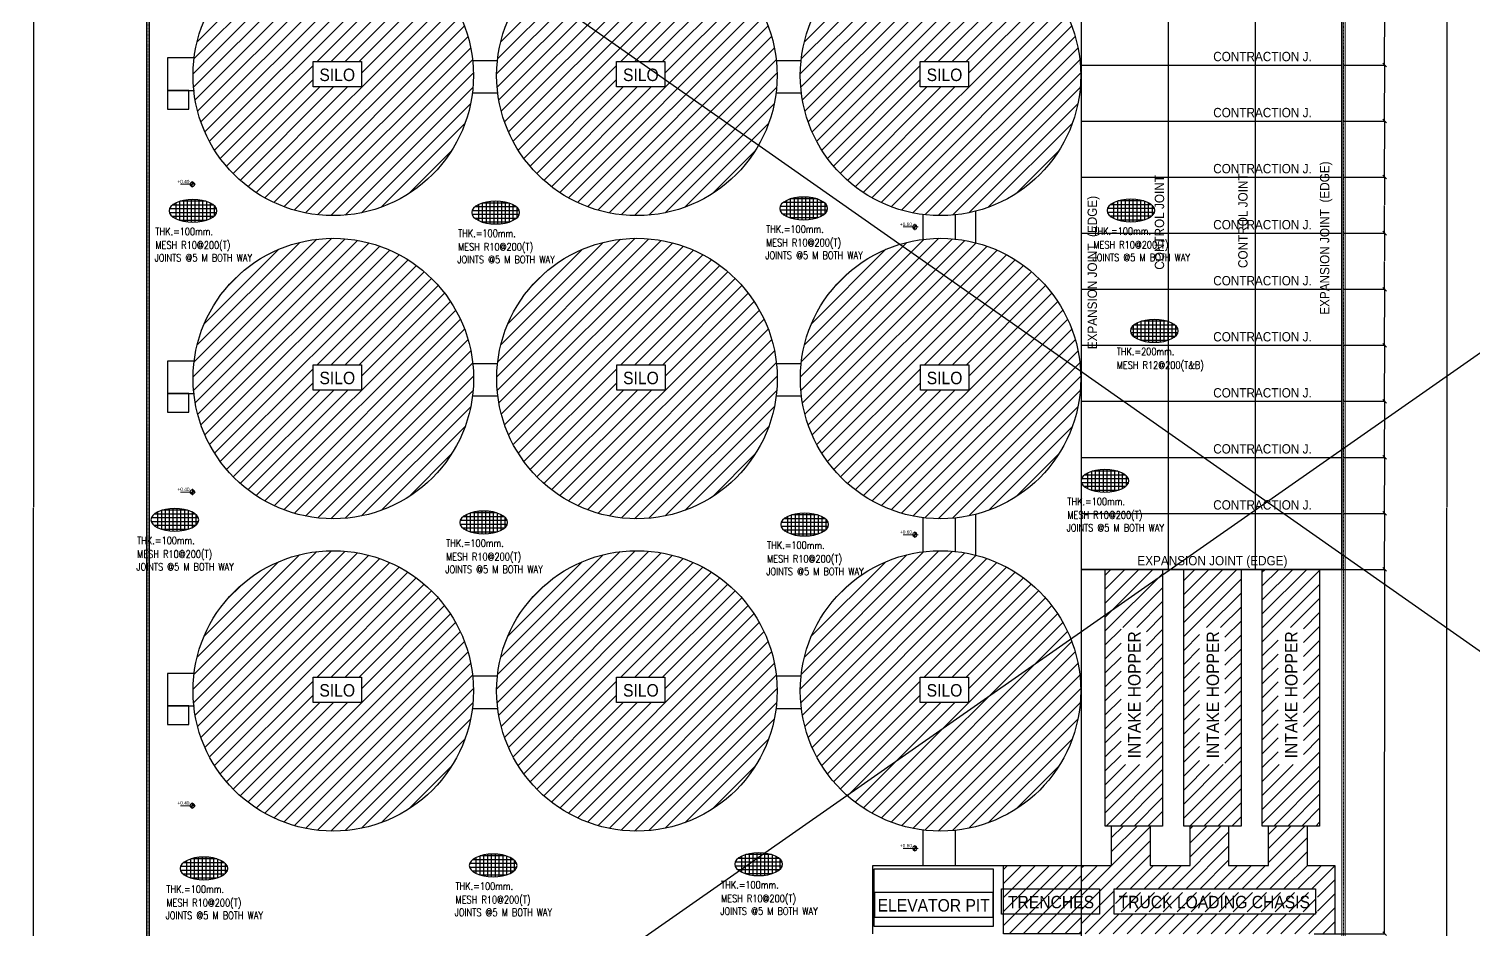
# Model space of a CAD drawing. Header units: millimetres. Extents: x -388065 to 2372687422, y -192755 to 667797.
# Drawn here: x -326784 to -210819, y 519839 to 592119 of the extents above; entities that cross this region are included whole.
import ezdxf
from ezdxf.enums import TextEntityAlignment as Align

# ---------------------------------------------------------------- set-up
doc = ezdxf.new("R2010")
doc.units = ezdxf.units.MM
doc.linetypes.add('CENTER2', pattern=[28.575, 19.05, -3.175, 3.175, -3.175])
for name, color, linetype in [('150', 7, 'Continuous'), ('45-TEXTS', 3, 'Continuous'), ('HSYM-25', 7, 'Continuous'), ('S-DIM', 5, 'Continuous'), ('S-FRAME', 2, 'Continuous'), ('S-HATCH', 30, 'Continuous'), ('S-STL-B', 6, 'Continuous'), ('S-STL-LINK', 4, 'Continuous'), ('S-TEXT-1', 3, 'Continuous'), ('STR-COL', 7, 'Continuous')]:
    doc.layers.add(name, color=color, linetype=linetype)
for name, color, linetype, lineweight in [('KOT-20', 2, 'Continuous', 20), ('KOT-30', 3, 'Continuous', 0), ('STR-CONC', 3, 'Continuous', 30)]:
    doc.layers.add(name, color=color, linetype=linetype, lineweight=lineweight)
doc.styles.add('ARİEL TUR', font='arial.ttf', dxfattribs={"width": 0.85})
doc.styles.add('Calibri', font='calibri.ttf', dxfattribs={"height": 0.7})
doc.styles.add('Romans', font='romans.shx')
doc.styles.add('TITLE', font='arial.ttf')
doc.styles.add('WTURKCE', font='WTURKCE.SHX', dxfattribs={"width": 0.9})
doc.dimstyles.new('Detay Olcu', dxfattribs={"dimtxt": 75, "dimasz": 40, "dimexe": 50, "dimexo": 45, "dimgap": 15, "dimtad": 0, "dimdec": 0, "dimzin": 0, "dimdsep": 46, "dimtxsty": 'Calibri', "dimblk": 'OBLIQUE', "dimcen": 25, "dimclrd": 256, "dimclrt": 7, "dimadec": 1, "dimazin": 0, "dimtfac": 1, "dimtdec": 0, "dimtmove": 0, "dimatfit": 3, "dimldrblk": 'OBLIQUE', "dimfxl": 1, "dimtolj": 1, "dimtzin": 0, "dimlwd": -1, "dimarcsym": 0})

# ---------------------------------------------------------------- blocks, each defined once
blk = doc.blocks.new('_OBLIQUE')
at = {"color": 0, "linetype": 'ByBlock'}
blk.add_line((-0.5, -0.5), (0.5, 0.5), dxfattribs=at)
blk = doc.blocks.new('*D2303')
at = {"layer": '150', "color": 0, "lineweight": -2, "transparency": 16777216}
for p, q in [((-317290, 657189), (-326478, 657189)), ((-317290, 450189), (-326478, 450189))]:
    blk.add_line(p, q, dxfattribs=at)
at = {"layer": '150', "transparency": 16777216}
for p, q in [((-326403, 657189), (-326403, 553713)), ((-326403, 450189), (-326403, 553665))]:
    blk.add_line(p, q, dxfattribs=at)
at = {"layer": 'Defpoints', "color": 0, "transparency": 16777216}
for p in [(-317222, 657189), (-326403, 450189), (-317222, 450189)]:
    blk.add_point(p, dxfattribs=at)
at = {"layer": '150', "transparency": 16777216, "xscale": 450, "yscale": 450, "zscale": 450}
for p, rotation in [((-326403, 657189), 90), ((-326403, 450189), 270)]:
    blk.add_blockref('_OBLIQUE', p, dxfattribs=dict(at, rotation=rotation))
at = {"layer": '150', "color": 7, "transparency": 16777216, "insert": (-326403, 553689), "char_height": 0.7, "attachment_point": 5, "rotation": 90, "style": 'Calibri'}
blk.add_mtext('\\A1;207000', dxfattribs=at)
blk = doc.blocks.new('*D2305')
at = {"layer": '150', "color": 0, "lineweight": -2, "transparency": 16777216}
for p, q in [((-221155, 657189), (-212856, 657189)), ((-221155, 450189), (-212856, 450189))]:
    blk.add_line(p, q, dxfattribs=at)
at = {"layer": '150', "transparency": 16777216}
for p, q in [((-212931, 657189), (-212931, 553713)), ((-212931, 450189), (-212931, 553665))]:
    blk.add_line(p, q, dxfattribs=at)
at = {"layer": 'Defpoints', "color": 0, "transparency": 16777216}
for p in [(-221222, 657189), (-221222, 450189), (-212931, 450189)]:
    blk.add_point(p, dxfattribs=at)
at = {"layer": '150', "transparency": 16777216, "xscale": 450, "yscale": 450, "zscale": 450}
for p, rotation in [((-212931, 657189), 90), ((-212931, 450189), 270)]:
    blk.add_blockref('_OBLIQUE', p, dxfattribs=dict(at, rotation=rotation))
at = {"layer": '150', "color": 7, "transparency": 16777216, "insert": (-212931, 553689), "char_height": 0.7, "attachment_point": 5, "rotation": 90, "style": 'Calibri'}
blk.add_mtext('\\A1;207000', dxfattribs=at)
blk = doc.blocks.new('ZWH MESH')
at = {"layer": 'S-FRAME', "extrusion": (0, 0, -1)}
blk.add_ellipse((-122.08, -14.63), major_axis=(-1.92, 0), ratio=0.475117, dxfattribs=at)
at = {"layer": 'S-STL-LINK'}
for p, q in [((-123.16, -13.88), (-123.16, -15.39)), ((-121.05, -13.86), (-123.11, -13.86)), ((-122.85, -13.8), (-122.85, -15.47)), ((-122.54, -13.75), (-122.54, -15.52)), ((-122.23, -13.72), (-122.23, -15.54)), ((-121.93, -13.72), (-121.93, -15.54)), ((-121.62, -13.75), (-121.62, -15.52)), ((-121.31, -13.8), (-121.31, -15.47)), ((-121, -13.88), (-121, -15.39)), ((-120.19, -14.48), (-123.97, -14.48)), ((-120.19, -14.79), (-123.97, -14.79)), ((-123.78, -14.2), (-123.78, -15.06)), ((-120.42, -14.17), (-123.74, -14.17)), ((-123.47, -14), (-123.47, -15.26)), ((-120.69, -14), (-120.69, -15.26)), ((-120.38, -14.2), (-120.38, -15.06)), ((-120.42, -15.09), (-123.74, -15.09)), ((-121.05, -15.4), (-123.11, -15.4))]:
    blk.add_line(p, q, dxfattribs=at)
at = {"layer": 'S-TEXT-1', "ltscale": 600, "style": 'Romans', "width": 0.8}
for s, p in [('THK.=200mm.', (-125.1, -16.29)), ('MESH R12@200(T&B)', (-125.1, -17.38))]:
    blk.add_text(s, height=0.6, dxfattribs=at).set_placement(p, align=Align.MIDDLE_LEFT)
blk = doc.blocks.new('*D2379')
at = {"layer": '150', "color": 0, "lineweight": -2, "transparency": 16777216}
for p, q in [((-221202, 589217), (-217872, 589217)), ((-221202, 584717), (-217872, 584717))]:
    blk.add_line(p, q, dxfattribs=at)
at = {"layer": '150', "transparency": 16777216}
for p, q in [((-217922, 589217), (-217922, 586984)), ((-217922, 584717), (-217922, 586951))]:
    blk.add_line(p, q, dxfattribs=at)
at = {"layer": 'Defpoints', "color": 0, "transparency": 16777216}
for p in [(-221247, 589217), (-221247, 584717), (-217922, 584717)]:
    blk.add_point(p, dxfattribs=at)
at = {"layer": '150', "transparency": 16777216, "xscale": 300, "yscale": 300, "zscale": 300}
for p, rotation in [((-217922, 589217), 90), ((-217922, 584717), 270)]:
    blk.add_blockref('_OBLIQUE', p, dxfattribs=dict(at, rotation=rotation))
at = {"layer": '150', "color": 7, "transparency": 16777216, "insert": (-217922, 586967), "char_height": 0.7, "attachment_point": 5, "rotation": 90, "style": 'Calibri'}
blk.add_mtext('\\A1;4500', dxfattribs=at)
blk = doc.blocks.new('*D2380')
at = {"layer": '150', "color": 0, "lineweight": -2, "transparency": 16777216}
for p, q in [((-221202, 584717), (-217872, 584717)), ((-221202, 580217), (-217872, 580217))]:
    blk.add_line(p, q, dxfattribs=at)
at = {"layer": '150', "transparency": 16777216}
for p, q in [((-217922, 584717), (-217922, 582484)), ((-217922, 580217), (-217922, 582451))]:
    blk.add_line(p, q, dxfattribs=at)
at = {"layer": 'Defpoints', "color": 0, "transparency": 16777216}
for p in [(-221247, 584717), (-221247, 580217), (-217922, 580217)]:
    blk.add_point(p, dxfattribs=at)
at = {"layer": '150', "transparency": 16777216, "xscale": 300, "yscale": 300, "zscale": 300}
for p, rotation in [((-217922, 584717), 90), ((-217922, 580217), 270)]:
    blk.add_blockref('_OBLIQUE', p, dxfattribs=dict(at, rotation=rotation))
at = {"layer": '150', "color": 7, "transparency": 16777216, "insert": (-217922, 582467), "char_height": 0.7, "attachment_point": 5, "rotation": 90, "style": 'Calibri'}
blk.add_mtext('\\A1;4500', dxfattribs=at)
blk = doc.blocks.new('*D2381')
at = {"layer": '150', "color": 0, "lineweight": -2, "transparency": 16777216}
for p, q in [((-221202, 580217), (-217872, 580217)), ((-221202, 575717), (-217872, 575717))]:
    blk.add_line(p, q, dxfattribs=at)
at = {"layer": '150', "transparency": 16777216}
for p, q in [((-217922, 580217), (-217922, 577984)), ((-217922, 575717), (-217922, 577951))]:
    blk.add_line(p, q, dxfattribs=at)
at = {"layer": 'Defpoints', "color": 0, "transparency": 16777216}
for p in [(-221247, 580217), (-221247, 575717), (-217922, 575717)]:
    blk.add_point(p, dxfattribs=at)
at = {"layer": '150', "transparency": 16777216, "xscale": 300, "yscale": 300, "zscale": 300}
for p, rotation in [((-217922, 580217), 90), ((-217922, 575717), 270)]:
    blk.add_blockref('_OBLIQUE', p, dxfattribs=dict(at, rotation=rotation))
at = {"layer": '150', "color": 7, "transparency": 16777216, "insert": (-217922, 577967), "char_height": 0.7, "attachment_point": 5, "rotation": 90, "style": 'Calibri'}
blk.add_mtext('\\A1;4500', dxfattribs=at)
blk = doc.blocks.new('*D2382')
at = {"layer": '150', "color": 0, "lineweight": -2, "transparency": 16777216}
for p, q in [((-221202, 575717), (-217872, 575717)), ((-221202, 571217), (-217872, 571217))]:
    blk.add_line(p, q, dxfattribs=at)
at = {"layer": '150', "transparency": 16777216}
for p, q in [((-217922, 575717), (-217922, 573484)), ((-217922, 571217), (-217922, 573451))]:
    blk.add_line(p, q, dxfattribs=at)
at = {"layer": 'Defpoints', "color": 0, "transparency": 16777216}
for p in [(-221247, 575717), (-221247, 571217), (-217922, 571217)]:
    blk.add_point(p, dxfattribs=at)
at = {"layer": '150', "transparency": 16777216, "xscale": 300, "yscale": 300, "zscale": 300}
for p, rotation in [((-217922, 575717), 90), ((-217922, 571217), 270)]:
    blk.add_blockref('_OBLIQUE', p, dxfattribs=dict(at, rotation=rotation))
at = {"layer": '150', "color": 7, "transparency": 16777216, "insert": (-217922, 573467), "char_height": 0.7, "attachment_point": 5, "rotation": 90, "style": 'Calibri'}
blk.add_mtext('\\A1;4500', dxfattribs=at)
blk = doc.blocks.new('*D2383')
at = {"layer": '150', "color": 0, "lineweight": -2, "transparency": 16777216}
for p, q in [((-221202, 571217), (-217872, 571217)), ((-221202, 566717), (-217872, 566717))]:
    blk.add_line(p, q, dxfattribs=at)
at = {"layer": '150', "transparency": 16777216}
for p, q in [((-217922, 571217), (-217922, 568984)), ((-217922, 566717), (-217922, 568951))]:
    blk.add_line(p, q, dxfattribs=at)
at = {"layer": 'Defpoints', "color": 0, "transparency": 16777216}
for p in [(-221247, 571217), (-221247, 566717), (-217922, 566717)]:
    blk.add_point(p, dxfattribs=at)
at = {"layer": '150', "transparency": 16777216, "xscale": 300, "yscale": 300, "zscale": 300}
for p, rotation in [((-217922, 571217), 90), ((-217922, 566717), 270)]:
    blk.add_blockref('_OBLIQUE', p, dxfattribs=dict(at, rotation=rotation))
at = {"layer": '150', "color": 7, "transparency": 16777216, "insert": (-217922, 568967), "char_height": 0.7, "attachment_point": 5, "rotation": 90, "style": 'Calibri'}
blk.add_mtext('\\A1;4500', dxfattribs=at)
blk = doc.blocks.new('*D2384')
at = {"layer": '150', "color": 0, "lineweight": -2, "transparency": 16777216}
for p, q in [((-221202, 566717), (-217872, 566717)), ((-221202, 562217), (-217872, 562217))]:
    blk.add_line(p, q, dxfattribs=at)
at = {"layer": '150', "transparency": 16777216}
for p, q in [((-217922, 566717), (-217922, 564484)), ((-217922, 562217), (-217922, 564451))]:
    blk.add_line(p, q, dxfattribs=at)
at = {"layer": 'Defpoints', "color": 0, "transparency": 16777216}
for p in [(-221247, 566717), (-221247, 562217), (-217922, 562217)]:
    blk.add_point(p, dxfattribs=at)
at = {"layer": '150', "transparency": 16777216, "xscale": 300, "yscale": 300, "zscale": 300}
for p, rotation in [((-217922, 566717), 90), ((-217922, 562217), 270)]:
    blk.add_blockref('_OBLIQUE', p, dxfattribs=dict(at, rotation=rotation))
at = {"layer": '150', "color": 7, "transparency": 16777216, "insert": (-217922, 564467), "char_height": 0.7, "attachment_point": 5, "rotation": 90, "style": 'Calibri'}
blk.add_mtext('\\A1;4500', dxfattribs=at)
blk = doc.blocks.new('*D2385')
at = {"layer": '150', "color": 0, "lineweight": -2, "transparency": 16777216}
for p, q in [((-221202, 562217), (-217872, 562217)), ((-221202, 557717), (-217872, 557717))]:
    blk.add_line(p, q, dxfattribs=at)
at = {"layer": '150', "transparency": 16777216}
for p, q in [((-217922, 562217), (-217922, 559984)), ((-217922, 557717), (-217922, 559951))]:
    blk.add_line(p, q, dxfattribs=at)
at = {"layer": 'Defpoints', "color": 0, "transparency": 16777216}
for p in [(-221247, 562217), (-221247, 557717), (-217922, 557717)]:
    blk.add_point(p, dxfattribs=at)
at = {"layer": '150', "transparency": 16777216, "xscale": 300, "yscale": 300, "zscale": 300}
for p, rotation in [((-217922, 562217), 90), ((-217922, 557717), 270)]:
    blk.add_blockref('_OBLIQUE', p, dxfattribs=dict(at, rotation=rotation))
at = {"layer": '150', "color": 7, "transparency": 16777216, "insert": (-217922, 559967), "char_height": 0.7, "attachment_point": 5, "rotation": 90, "style": 'Calibri'}
blk.add_mtext('\\A1;4500', dxfattribs=at)
blk = doc.blocks.new('*D2386')
at = {"layer": '150', "color": 0, "lineweight": -2, "transparency": 16777216}
for p, q in [((-221202, 557717), (-217872, 557717)), ((-221202, 553217), (-217872, 553217))]:
    blk.add_line(p, q, dxfattribs=at)
at = {"layer": '150', "transparency": 16777216}
for p, q in [((-217922, 557717), (-217922, 555484)), ((-217922, 553217), (-217922, 555451))]:
    blk.add_line(p, q, dxfattribs=at)
at = {"layer": 'Defpoints', "color": 0, "transparency": 16777216}
for p in [(-221247, 557717), (-221247, 553217), (-217922, 553217)]:
    blk.add_point(p, dxfattribs=at)
at = {"layer": '150', "transparency": 16777216, "xscale": 300, "yscale": 300, "zscale": 300}
for p, rotation in [((-217922, 557717), 90), ((-217922, 553217), 270)]:
    blk.add_blockref('_OBLIQUE', p, dxfattribs=dict(at, rotation=rotation))
at = {"layer": '150', "color": 7, "transparency": 16777216, "insert": (-217922, 555467), "char_height": 0.7, "attachment_point": 5, "rotation": 90, "style": 'Calibri'}
blk.add_mtext('\\A1;4500', dxfattribs=at)
blk = doc.blocks.new('*D2387')
at = {"layer": '150', "color": 0, "lineweight": -2, "transparency": 16777216}
for p, q in [((-221202, 553217), (-217872, 553217)), ((-221302, 548717), (-217872, 548717))]:
    blk.add_line(p, q, dxfattribs=at)
at = {"layer": '150', "transparency": 16777216}
for p, q in [((-217922, 553217), (-217922, 550984)), ((-217922, 548717), (-217922, 550951))]:
    blk.add_line(p, q, dxfattribs=at)
at = {"layer": 'Defpoints', "color": 0, "transparency": 16777216}
for p in [(-221247, 553217), (-221347, 548717), (-217922, 548717)]:
    blk.add_point(p, dxfattribs=at)
at = {"layer": '150', "transparency": 16777216, "xscale": 300, "yscale": 300, "zscale": 300}
for p, rotation in [((-217922, 553217), 90), ((-217922, 548717), 270)]:
    blk.add_blockref('_OBLIQUE', p, dxfattribs=dict(at, rotation=rotation))
at = {"layer": '150', "color": 7, "transparency": 16777216, "insert": (-217922, 550967), "char_height": 0.7, "attachment_point": 5, "rotation": 90, "style": 'Calibri'}
blk.add_mtext('\\A1;4500', dxfattribs=at)
blk = doc.blocks.new('*D2388')
at = {"layer": '150', "color": 0, "lineweight": -2, "transparency": 16777216}
for p, q in [((-223458, 548717), (-217872, 548717)), ((-223574, 519464), (-217872, 519464))]:
    blk.add_line(p, q, dxfattribs=at)
at = {"layer": '150', "transparency": 16777216}
for p, q in [((-217922, 548717), (-217922, 534107)), ((-217922, 519464), (-217922, 534074))]:
    blk.add_line(p, q, dxfattribs=at)
at = {"layer": 'Defpoints', "color": 0, "transparency": 16777216}
for p in [(-223503, 548717), (-223619, 519464), (-217922, 519464)]:
    blk.add_point(p, dxfattribs=at)
at = {"layer": '150', "transparency": 16777216, "xscale": 300, "yscale": 300, "zscale": 300}
for p, rotation in [((-217922, 548717), 90), ((-217922, 519464), 270)]:
    blk.add_blockref('_OBLIQUE', p, dxfattribs=dict(at, rotation=rotation))
at = {"layer": '150', "color": 7, "transparency": 16777216, "insert": (-217922, 534091), "char_height": 0.7, "attachment_point": 5, "rotation": 90, "style": 'Calibri'}
blk.add_mtext('\\A1;29253', dxfattribs=at)
blk = doc.blocks.new('SLAB 100')
at = {"layer": 'S-FRAME', "extrusion": (0, 0, -1)}
blk.add_ellipse((-1230834, 438756), major_axis=(-1921, 0), ratio=0.4751175, dxfattribs=at)
at = {"layer": 'S-STL-LINK'}
for p, q in [((-1231914, 439511), (-1231914, 438002)), ((-1229805, 439527), (-1231863, 439527)), ((-1231606, 439592), (-1231606, 437921)), ((-1231297, 439642), (-1231297, 437871)), ((-1230988, 439666), (-1230988, 437847)), ((-1230680, 439666), (-1230680, 437847)), ((-1230371, 439642), (-1230371, 437871)), ((-1230063, 439592), (-1230063, 437921)), ((-1229754, 439511), (-1229754, 438002)), ((-1228941, 438911), (-1232727, 438911)), ((-1228941, 438602), (-1232727, 438602)), ((-1229178, 439219), (-1232490, 439219)), ((-1232223, 439387), (-1232223, 438126)), ((-1229445, 439387), (-1229445, 438126)), ((-1229137, 439183), (-1229137, 438330)), ((-1229178, 438294), (-1232490, 438294)), ((-1229805, 437986), (-1231863, 437986))]:
    blk.add_line(p, q, dxfattribs=at)
at = {"layer": 'S-TEXT-1', "ltscale": 600, "style": 'Romans', "width": 0.8}
for s, p in [('THK.=100mm.', (-1233853, 437095)), ('MESH R10@200(T)', (-1233853, 436007)), ('JOINTS @5 M BOTH WAY', (-1233910, 434988))]:
    blk.add_text(s, height=600, dxfattribs=at).set_placement(p, align=Align.MIDDLE_LEFT)
blk = doc.blocks.new('SSSLL')
at = {"layer": 'STR-COL', "color": 253, "linetype": 'CENTER2', "lineweight": 0, "ltscale": 0.02}
blk.add_lwpolyline([(31295, -31112), (-64705, -31112), (-64705, 175888), (31295, 175888)], close=True, dxfattribs=at)
at = {"layer": 'STR-CONC', "color": 0, "lineweight": 15}
for points in [[(31420, -31237), (-64830, -31237), (-64830, 176013), (31420, 176013)], [(31170, -30987), (-64580, -30987), (-64580, 175763), (31170, 175763)]]:
    blk.add_lwpolyline(points, close=True, dxfattribs=at)
at = {"layer": 'STR-CONC'}
for centre in [(-49827, 107081), (-25447, 107081), (-1067, 107081), (-49821, 82743), (-25441, 82743), (-1061, 82743), (-49827, 57663), (-25447, 57663), (-1067, 57663)]:
    blk.add_circle(centre, 11260, dxfattribs=at)
blk = doc.blocks.new('*D2334')
at = {"layer": '150', "color": 0, "lineweight": -2, "transparency": 16777216}
for p, q in [((-221202, 593717), (-217872, 593717)), ((-221202, 589217), (-217872, 589217))]:
    blk.add_line(p, q, dxfattribs=at)
at = {"layer": '150', "transparency": 16777216}
for p, q in [((-217922, 593717), (-217922, 591484)), ((-217922, 589217), (-217922, 591451))]:
    blk.add_line(p, q, dxfattribs=at)
at = {"layer": 'Defpoints', "color": 0, "transparency": 16777216}
for p in [(-221247, 593717), (-221247, 589217), (-217922, 589217)]:
    blk.add_point(p, dxfattribs=at)
at = {"layer": '150', "transparency": 16777216, "xscale": 300, "yscale": 300, "zscale": 300}
for p, rotation in [((-217922, 593717), 90), ((-217922, 589217), 270)]:
    blk.add_blockref('_OBLIQUE', p, dxfattribs=dict(at, rotation=rotation))
at = {"layer": '150', "color": 7, "transparency": 16777216, "insert": (-217922, 591467), "char_height": 0.7, "attachment_point": 5, "rotation": 90, "style": 'Calibri'}
blk.add_mtext('\\A1;4500', dxfattribs=at)
blk = doc.blocks.new('KOTP4')
at = {"layer": 'KOT-20', "color": 7}
for p, q in [((-0.94, 0), (0.26, 0)), ((0, 0.26), (0, -0.26))]:
    blk.add_line(p, q, dxfattribs=at)
at = {"layer": 'KOT-20', "color": 1, "const_width": 0.18}
for points in [[(-0.09, 0, 0.414214), (0, -0.09, 1)], [(0.09, 0, 0.414214), (0, 0.09, 1)]]:
    blk.add_lwpolyline(points, format="xyb", dxfattribs=at)
at = {"layer": 'KOT-20', "color": 7}
blk.add_circle((0, 0), 0.18, dxfattribs=at)
at = {"layer": 'KOT-30', "style": 'WTURKCE', "width": 0.8}
blk.add_attdef('000.00', text='', height=0.25, dxfattribs=at).set_placement((742.85, 0.35), align=Align.CENTER)

msp = doc.modelspace()

# ---------------------------------------------------------------- hatches: boundary and pattern name
at = {"layer": 'S-HATCH'}
h = msp.add_hatch(dxfattribs=at)
h.set_pattern_fill('ANSI31', color=256, scale=250)
h.set_pattern_definition([(45, (890631.95, 60682), (-561.266, 561.266), [])])
edge = h.paths.add_edge_path()
edge.add_arc((-302344.391, 588381.7466), 11260, 0, 360)
h.paths.add_polyline_path([(-303968.1694, 589492.5473), (-300086.9328, 589492.5473), (-300086.9328, 587456.6497), (-303968.1694, 587456.6497)], flags=16)
h.paths.add_polyline_path([(-303715.1323, 587653.1869), (-300332.5948, 587653.1869), (-300332.5948, 589205.3697), (-303715.1323, 589205.3697)], flags=0)
h = msp.add_hatch(dxfattribs=at)
h.set_pattern_fill('ANSI31', color=256, scale=250)
h.set_pattern_definition([(45, (915011.95, 60682), (-561.266, 561.266), [])])
edge = h.paths.add_edge_path()
edge.add_arc((-277964.391, 588381.7466), 11260, 0, 360)
h.paths.add_polyline_path([(-279588.1694, 589492.5473), (-275706.9328, 589492.5473), (-275706.9328, 587456.6497), (-279588.1694, 587456.6497)], flags=16)
h.paths.add_polyline_path([(-279335.1323, 587653.1869), (-275952.5948, 587653.1869), (-275952.5948, 589205.3697), (-279335.1323, 589205.3697)], flags=0)
h = msp.add_hatch(dxfattribs=at)
h.set_pattern_fill('ANSI31', color=256, scale=250)
h.set_pattern_definition([(45, (939391.95, 60682), (-561.266, 561.266), [])])
edge = h.paths.add_edge_path()
edge.add_arc((-253584.391, 588381.7466), 11260.0002, 0, 360)
h.paths.add_polyline_path([(-255208.1694, 589492.5472), (-251326.9328, 589492.5472), (-251326.9328, 587456.6496), (-255208.1694, 587456.6496)], flags=16)
h.paths.add_polyline_path([(-254955.1323, 587653.1869), (-251572.5948, 587653.1869), (-251572.5948, 589205.3697), (-254955.1323, 589205.3697)], flags=0)
h = msp.add_hatch(dxfattribs=at)
h.set_pattern_fill('ANSI31', color=256, scale=250)
h.set_pattern_definition([(45, (890638, 36344.26), (-561.266, 561.266), [])])
edge = h.paths.add_edge_path()
edge.add_arc((-302338.3791, 564044.003), 11260, 0, 360)
h.paths.add_polyline_path([(-303962.1574, 565154.8037), (-300080.9208, 565154.8037), (-300080.9208, 563118.9061), (-303962.1574, 563118.9061)], flags=16)
h.paths.add_polyline_path([(-303709.1204, 563315.4433), (-300326.5829, 563315.4433), (-300326.5829, 564867.6261), (-303709.1204, 564867.6261)], flags=0)
h = msp.add_hatch(dxfattribs=at)
h.set_pattern_fill('ANSI31', color=256, scale=250)
h.set_pattern_definition([(45, (915018, 36344.26), (-561.266, 561.266), [])])
edge = h.paths.add_edge_path()
edge.add_arc((-277958.3791, 564044.003), 11260, 0, 360)
h.paths.add_polyline_path([(-279582.1574, 565154.8037), (-275700.9208, 565154.8037), (-275700.9208, 563118.9061), (-279582.1574, 563118.9061)], flags=16)
h.paths.add_polyline_path([(-279329.1204, 563315.4433), (-275946.5829, 563315.4433), (-275946.5829, 564867.6261), (-279329.1204, 564867.6261)], flags=0)
h = msp.add_hatch(dxfattribs=at)
h.set_pattern_fill('ANSI31', color=256, scale=250)
h.set_pattern_definition([(45, (939398, 36344.26), (-561.266, 561.266), [])])
edge = h.paths.add_edge_path()
edge.add_arc((-253578.3791, 564044.003), 11259.9998, 0, 360)
h.paths.add_polyline_path([(-255202.1574, 565154.8037), (-251320.9208, 565154.8037), (-251320.9208, 563118.9061), (-255202.1574, 563118.9061)], flags=16)
h.paths.add_polyline_path([(-254949.1204, 563315.4433), (-251566.5828, 563315.4433), (-251566.5828, 564867.6261), (-254949.1204, 564867.6261)], flags=0)
h = msp.add_hatch(dxfattribs=at)
h.set_pattern_fill('ANSI31', color=256, scale=250)
h.set_pattern_definition([(45, (890631.95, 11264.26), (-561.266, 561.266), [])])
edge = h.paths.add_edge_path()
edge.add_arc((-302344.391, 538964.003), 11260, 0, 360)
h.paths.add_polyline_path([(-303968.1694, 540074.8037), (-300086.9328, 540074.8037), (-300086.9328, 538038.9061), (-303968.1694, 538038.9061)], flags=16)
h.paths.add_polyline_path([(-303715.1323, 538235.4433), (-300332.5948, 538235.4433), (-300332.5948, 539787.6261), (-303715.1323, 539787.6261)], flags=0)
h = msp.add_hatch(dxfattribs=at)
h.set_pattern_fill('ANSI31', color=256, scale=250)
h.set_pattern_definition([(45, (915011.95, 11264.26), (-561.266, 561.266), [])])
edge = h.paths.add_edge_path()
edge.add_arc((-277964.391, 538964.003), 11260, 0, 360)
h.paths.add_polyline_path([(-279588.1694, 540074.8037), (-275706.9328, 540074.8037), (-275706.9328, 538038.9061), (-279588.1694, 538038.9061)], flags=16)
h.paths.add_polyline_path([(-279335.1323, 538235.4433), (-275952.5948, 538235.4433), (-275952.5948, 539787.6261), (-279335.1323, 539787.6261)], flags=0)
h = msp.add_hatch(dxfattribs=at)
h.set_pattern_fill('ANSI31', color=256, scale=250)
h.set_pattern_definition([(45, (939391.95, 11264.26), (-561.266, 561.266), [])])
edge = h.paths.add_edge_path()
edge.add_arc((-253584.391, 538964.003), 11260.0002, 0, 360)
h.paths.add_polyline_path([(-255208.1694, 540074.8037), (-251326.9328, 540074.8037), (-251326.9328, 538038.9061), (-255208.1694, 538038.9061)], flags=16)
h.paths.add_polyline_path([(-254955.1323, 538235.4433), (-251572.5948, 538235.4433), (-251572.5948, 539787.6261), (-254955.1323, 539787.6261)], flags=0)
h = msp.add_hatch(dxfattribs=at)
h.set_pattern_fill('ANSI31', color=256, scale=250)
h.set_pattern_definition([(45, (907661.05, 71973.2), (-561.266, 561.266), [])])
h.paths.add_polyline_path([(-235750.2919, 548717.423), (-240350.2919, 548717.423), (-240350.2919, 528117.4231), (-235750.2919, 528117.4231)])
h.paths.add_polyline_path([(-239085.3898, 533043.1066), (-239085.3898, 544051.716), (-237049.4922, 544051.716), (-237049.4922, 533043.1066)], flags=16)
h.paths.add_polyline_path([(-229450.2919, 548717.423), (-234050.2919, 548717.423), (-234050.2919, 528117.4231), (-229450.2919, 528117.4231)])
h.paths.add_polyline_path([(-232785.3898, 533043.1066), (-232785.3898, 544051.716), (-230749.4922, 544051.716), (-230749.4922, 533043.1066)], flags=16)
h.paths.add_polyline_path([(-223150.2919, 548717.423), (-227750.2919, 548717.423), (-227750.2919, 528117.4231), (-223150.2919, 528117.4231)])
h.paths.add_polyline_path([(-226485.3898, 533043.1066), (-226485.3898, 544051.716), (-224449.4922, 544051.716), (-224449.4922, 533043.1066)], flags=16)
h.paths.add_polyline_path([(-237246.0294, 533296.1437), (-237246.0294, 544013.7426), (-238798.2122, 544013.7426), (-238798.2122, 533296.1437)], flags=0)
h.paths.add_polyline_path([(-230946.0294, 533296.1437), (-230946.0294, 544013.7426), (-232498.2122, 544013.7426), (-232498.2122, 533296.1437)], flags=0)
h.paths.add_polyline_path([(-224646.0294, 533296.1437), (-224646.0294, 544013.7426), (-226198.2122, 544013.7426), (-226198.2122, 533296.1437)], flags=0)
h = msp.add_hatch(dxfattribs=at)
h.set_pattern_fill('ANSI31', color=256, scale=250)
h.set_pattern_definition([(45, (908141.1, 71084.26), (-561.266, 561.266), [])])
h.paths.add_polyline_path([(-236750.292, 528117.423), (-239850.2919, 528117.423), (-239850.2919, 527117.423), (-239850.2919, 524952.9383), (-242293.536, 524952.9383), (-242293.536, 519464.003), (-221920.406, 519464.003), (-221920.406, 524952.9383), (-224150.2919, 524952.9383), (-224150.292, 528117.423), (-227250.2919, 528117.4231), (-227250.2919, 527117.423), (-227250.2919, 524952.9383), (-230450.2919, 524952.9383), (-230450.2919, 528117.4231), (-233550.2919, 528117.423), (-233550.2919, 527117.423), (-233550.2919, 524952.9383), (-236750.2919, 524952.9383)])
h.paths.add_polyline_path([(-223469.6557, 523074.8038), (-223469.6557, 521038.9062), (-239641.8523, 521038.9062), (-239641.8523, 523074.8038)], flags=16)
h.paths.add_polyline_path([(-239542.4916, 521235.4435), (-223306.4071, 521235.4435), (-223306.4071, 522787.6263), (-239542.4916, 522787.6263)], flags=16)
h = msp.add_hatch(dxfattribs=at)
h.set_pattern_fill('ANSI31', color=256, scale=250)
h.set_pattern_definition([(45, (534875.36, 1035258.1), (-561.266, 561.266), [])])
h.paths.add_polyline_path([(-242293.536, 524952.9383), (-248529.3791, 524952.9383), (-248529.3791, 519464.003), (-242293.536, 519464.003)])

# ---------------------------------------------------------------- linework, layer by layer
at = {"elevation": 0}
for points in [[(-303968.1694, 589492.5473), (-300086.9328, 589492.5473), (-300086.9328, 587456.6497), (-303968.1694, 587456.6497)], [(-279588.1694, 589492.5473), (-275706.9328, 589492.5473), (-275706.9328, 587456.6497), (-279588.1694, 587456.6497)], [(-255208.1694, 589492.5472), (-251326.9328, 589492.5472), (-251326.9328, 587456.6496), (-255208.1694, 587456.6496)], [(-303962.1574, 565154.8037), (-300080.9208, 565154.8037), (-300080.9208, 563118.9061), (-303962.1574, 563118.9061)], [(-279582.1574, 565154.8037), (-275700.9208, 565154.8037), (-275700.9208, 563118.9061), (-279582.1574, 563118.9061)], [(-255202.1574, 565154.8037), (-251320.9208, 565154.8037), (-251320.9208, 563118.9061), (-255202.1574, 563118.9061)], [(-303968.1694, 540074.8037), (-300086.9328, 540074.8037), (-300086.9328, 538038.9061), (-303968.1694, 538038.9061)], [(-279588.1694, 540074.8037), (-275706.9328, 540074.8037), (-275706.9328, 538038.9061), (-279588.1694, 538038.9061)], [(-255208.1694, 540074.8037), (-251326.9328, 540074.8037), (-251326.9328, 538038.9061), (-255208.1694, 538038.9061)], [(-248680.7689, 523073.0827), (-240808.3256, 523073.0827), (-240808.3256, 521037.1851), (-248680.7689, 521037.1851)], [(-239641.8523, 523074.8038), (-223469.6557, 523074.8038), (-223469.6557, 521038.9062), (-239641.8523, 521038.9062)], [(-258854.2344, 522814.2404), (-249393.5861, 522814.2404), (-249393.5861, 520778.3428), (-258854.2344, 520778.3428)]]:
    msp.add_lwpolyline(points, close=True, dxfattribs=at)
at = {"layer": 'S-DIM', "color": 244, "true_color": 0x991b1e}
for p, q in [((-235311.4, 657313.7159, 0), (-235311.4, 548717.423, 0)), ((-228329.2641, 657313.7159, 0), (-228329.2641, 548717.423, 0))]:
    msp.add_line(p, q, dxfattribs=at)
at = {"layer": 'S-DIM', "color": 6, "lineweight": 35}
for p, q in [((-221347.1281, 657313.7159, 0), (-221347.1281, 548716.4638, 0)), ((-221347.1281, 548717.423, 0), (-242293.536, 548717.423, 0))]:
    msp.add_line(p, q, dxfattribs=at)
at = {"layer": 'S-DIM', "color": 41, "true_color": 0xf4ee51}
for p, q in [((-242300.2242, 589217.423, 0), (-221347.1281, 589217.423, 0)), ((-242298.5522, 584717.423, 0), (-221347.1281, 584717.423, 0)), ((-242296.8801, 580217.423, 0), (-221347.1281, 580217.423, 0)), ((-242303.5683, 575717.423, 0), (-221347.1281, 575717.423, 0)), ((-242301.8963, 571217.423, 0), (-221347.1281, 571217.423, 0)), ((-242300.2242, 566717.423, 0), (-221347.1281, 566717.423, 0)), ((-242298.5522, 562217.423, 0), (-221347.1281, 562217.423, 0)), ((-242296.8801, 557717.423, 0), (-221347.1281, 557717.423, 0)), ((-242295.2081, 553217.423, 0), (-221347.1281, 553217.423, 0))]:
    msp.add_line(p, q, dxfattribs=at)
at = {"layer": 'STR-COL', "ltscale": 0.1}
for p, q in [((-384998.8224, 664730.9937, 0), (-69210.515, 443219.2927, 0)), ((-69210.515, 664730.9937, 0), (-383129.057, 445224.7715, 0))]:
    msp.add_line(p, q, dxfattribs=at)
at = {"layer": 'STR-CONC'}
for p, q in [((-291148.5168, 589581.7468, 0), (-289160.2652, 589581.7468, 0)), ((-266768.5168, 589581.7468, 0), (-264780.2647, 589581.7468, 0)), ((-291171.7637, 586981.7468, 0), (-289137.0183, 586981.7468, 0)), ((-266791.7637, 586981.7468, 0), (-264757.0178, 586981.7468, 0)), ((-254984.3905, 575215.8755, 0), (-254984.3905, 577209.1195, 0)), ((-252384.3905, 575240.5201, 0), (-252384.3905, 577185.8725, 0)), ((-250758.2026, 574945.1135, 0), (-250758.2026, 577482.1935, 0)), ((-291142.5049, 565244.0032, 0), (-289154.2533, 565244.0032, 0)), ((-266762.5049, 565244.0032, 0), (-264774.2528, 565244.0032, 0)), ((-291165.7518, 562644.0032, 0), (-289131.0064, 562644.0032, 0)), ((-266785.7518, 562644.0032, 0), (-264751.0058, 562644.0032, 0)), ((-254978.3786, 550137.3821, 0), (-254978.3786, 552871.3759, 0)), ((-252378.3786, 550159.2314, 0), (-252378.3786, 552848.1289, 0)), ((-250758.2026, 549863.5565, 0), (-250758.2026, 553142.8928, 0)), ((-291148.5168, 540164.0032, 0), (-289160.2652, 540164.0032, 0)), ((-266768.5168, 540164.0032, 0), (-264780.2647, 540164.0032, 0)), ((-291171.7637, 537564.0032, 0), (-289137.0183, 537564.0032, 0)), ((-266791.7637, 537564.0032, 0), (-264757.0178, 537564.0032, 0)), ((-254984.3905, 524952.9383, 0), (-254984.3905, 527791.3759, 0)), ((-252384.3905, 524952.9383, 0), (-252384.3905, 527768.1289, 0))]:
    msp.add_line(p, q, dxfattribs=at)
at = {"layer": 'STR-CONC', "color": 6, "elevation": 0, "flags": 128}
msp.add_lwpolyline([(-317097.1281, 649758.8817), (-243493.536, 649758.8817, -1.3086567047), (-242293.536, 642258.8817), (-242293.536, 475399.5319, -1.3086567047), (-243493.536, 467899.5319), (-317097.1281, 467899.5319)], format="xyb", close=True, dxfattribs=at)
at = {"layer": 'STR-CONC', "elevation": 0}
for points in [[(-313516.5657, 589785.3538), (-315653.2924, 589781.1624), (-315653.2924, 587181.1965), (-313492.9499, 587181.1458)], [(-313516.4985, 565448.552), (-315653.2253, 565444.3606), (-315653.2253, 562844.3948), (-313492.8828, 562844.344)], [(-259029.3791, 519464.003), (-259029.3791, 524952.9383), (-248529.3791, 524952.9383), (-248529.3791, 524952.9383), (-239850.2919, 524952.9383), (-239850.2919, 527117.423), (-239850.2919, 527117.423), (-239850.2919, 528117.423), (-240350.2919, 528117.423), (-240350.2919, 548717.423), (-235750.2919, 548717.423), (-235750.2919, 528117.4231), (-236750.2919, 528117.423), (-236750.2919, 524952.9383), (-233550.2919, 524952.9383), (-233550.2919, 527117.423), (-233550.2919, 527117.423), (-233550.2919, 528117.423), (-234050.2919, 528117.423), (-234050.2919, 548717.423), (-229450.2919, 548717.423), (-229450.2919, 528117.4231), (-230450.2919, 528117.4231), (-230450.2919, 524952.9383), (-227250.2919, 524952.9383), (-227250.2919, 527117.423), (-227250.2919, 527117.423), (-227250.2919, 528117.423), (-227750.2919, 528117.423), (-227750.2919, 548717.423), (-223150.2919, 548717.423), (-223150.2919, 528117.4231), (-224150.2919, 528117.423), (-224150.2919, 524952.9383), (-221920.406, 524952.9383), (-221920.406, 519464.003)], [(-313516.5656, 540364.6102), (-315653.2924, 540360.4188), (-315653.2924, 537760.4529), (-313492.9499, 537760.4022)]]:
    msp.add_lwpolyline(points, dxfattribs=at)
for points in [[(-313953.3704, 587181.1965), (-315653.2924, 587181.1965), (-315653.316, 585681.2165), (-313953.3939, 585681.2165)], [(-313953.3033, 562844.3948), (-315653.2253, 562844.3948), (-315653.2488, 561344.4147), (-313953.3268, 561344.4147)], [(-235750.2919, 528117.4231), (-240350.2919, 528117.4231), (-240350.2919, 548717.423), (-235750.2919, 548717.423)], [(-229450.2925, 528117.4231), (-234050.2925, 528117.4231), (-234050.2925, 548717.423), (-229450.2925, 548717.423)], [(-223150.2925, 528117.4231), (-227750.2925, 528117.4231), (-227750.2925, 548717.423), (-223150.2925, 548717.423)], [(-313953.3704, 537760.4529), (-315653.2924, 537760.4529), (-315653.3159, 536260.4729), (-313953.3939, 536260.4729)], [(-258936.5588, 520063.71), (-249336.5588, 520063.71), (-249336.5588, 524663.71), (-258936.5588, 524663.71)], [(-248529.3791, 524952.9383), (-242293.536, 524952.9383), (-242293.536, 519464.003), (-248529.3791, 519464.003)]]:
    msp.add_lwpolyline(points, close=True, dxfattribs=at)

# ---------------------------------------------------------------- block references
at = {"layer": '150'}
for name, p in [('SSSLL', (-252517.1283, 481300.8586, 0)), ('SLAB 100', (917226.1462, 138754.8189, 0)), ('SLAB 100', (941532.589, 138611.2569, 0)), ('SLAB 100', (966262.9839, 138949.4992, 0)), ('SLAB 100', (992539.7844, 138780.3795, 0)), ('SLAB 100', (990452.0727, 117075.8391, 0)), ('SLAB 100', (915766.0016, 113944.5393, 0)), ('SLAB 100', (940569.4715, 113734.2845, 0)), ('SLAB 100', (966339.9133, 113564.1007, 0)), ('SLAB 100', (918105.9401, 85952.2568, 0)), ('SLAB 100', (941326.5828, 86195.0247, 0)), ('SLAB 100', (962646.9217, 86293.6222, 0))]:
    msp.add_blockref(name, p, dxfattribs=at)
at = {"layer": 'HSYM-25'}
ref = msp.add_blockref('KOTP4', (-313663.8682, 579640.3062, 0), dxfattribs=dict(at, xscale=1000, yscale=1000, zscale=1000))
ref.add_attrib('000.00', '+0.40', dxfattribs={"layer": 'KOT-30', "color": 7, "height": 280, "style": 'ARİEL TUR', "width": 0.85}).set_placement((-314375.9615, 579718.1494, 0), align=Align.CENTER)
ref = msp.add_blockref('KOTP4', (-255646.8986, 576212.5008, 0), dxfattribs=dict(at, xscale=1000, yscale=1000, zscale=1000))
ref.add_attrib('000.00', '+0.60', dxfattribs={"layer": 'KOT-30', "color": 7, "height": 280, "style": 'ARİEL TUR', "width": 0.85}).set_placement((-256358.9918, 576290.3441, 0), align=Align.CENTER)
ref = msp.add_blockref('KOTP4', (-313657.8563, 554932.181, 0), dxfattribs=dict(at, xscale=1000, yscale=1000, zscale=1000))
ref.add_attrib('000.00', '+0.40', dxfattribs={"layer": 'KOT-30', "color": 7, "height": 280, "style": 'ARİEL TUR', "width": 0.85}).set_placement((-314369.9495, 555010.0242, 0), align=Align.CENTER)
ref = msp.add_blockref('KOTP4', (-255640.8866, 551504.3757, 0), dxfattribs=dict(at, xscale=1000, yscale=1000, zscale=1000))
ref.add_attrib('000.00', '+0.60', dxfattribs={"layer": 'KOT-30', "color": 7, "height": 280, "style": 'ARİEL TUR', "width": 0.85}).set_placement((-256352.9799, 551582.2189, 0), align=Align.CENTER)
ref = msp.add_blockref('KOTP4', (-313663.8682, 529749.5749, 0), dxfattribs=dict(at, xscale=1000, yscale=1000, zscale=1000))
ref.add_attrib('000.00', '+0.40', dxfattribs={"layer": 'KOT-30', "color": 7, "height": 280, "style": 'ARİEL TUR', "width": 0.85}).set_placement((-314375.9615, 529827.4182, 0), align=Align.CENTER)
ref = msp.add_blockref('KOTP4', (-255646.8986, 526321.7696, 0), dxfattribs=dict(at, xscale=1000, yscale=1000, zscale=1000))
ref.add_attrib('000.00', '+0.60', dxfattribs={"layer": 'KOT-30', "color": 7, "height": 280, "style": 'ARİEL TUR', "width": 0.85}).set_placement((-256358.9918, 526399.6128, 0), align=Align.CENTER)
at = {"layer": 'S-STL-B', "xscale": 1000, "yscale": 1000, "zscale": 1000}
msp.add_blockref('ZWH MESH', (-114332.9983, 582499.8743, 0), dxfattribs=at)

# ---------------------------------------------------------------- texts
at = {"layer": '45-TEXTS', "style": 'TITLE', "width": 0.9}
for s, height, p in [('CONTRACTION J.', 750, (-231686.4588, 589524.3129, 0)), ('SILO', 1000, (-303456.4352, 587928.9372, 0)), ('SILO', 1000, (-279076.4352, 587928.9372, 0)), ('SILO', 1000, (-254696.4352, 587928.9372, 0)), ('CONTRACTION J.', 750, (-231686.4588, 585024.3129, 0)), ('CONTRACTION J.', 750, (-231686.4588, 580524.3129, 0)), ('CONTRACTION J.', 750, (-231686.4588, 576024.3129, 0)), ('CONTRACTION J.', 750, (-231686.4588, 571524.3129, 0)), ('CONTRACTION J.', 750, (-231686.4588, 567024.3129, 0)), ('SILO', 1000, (-303450.4232, 563591.1936, 0)), ('SILO', 1000, (-279070.4232, 563591.1936, 0)), ('SILO', 1000, (-254690.4232, 563591.1936, 0)), ('CONTRACTION J.', 750, (-231686.4588, 562524.3129, 0)), ('CONTRACTION J.', 750, (-231686.4588, 558024.3129, 0)), ('CONTRACTION J.', 750, (-231686.4588, 553524.3129, 0)), ('EXPANSION JOINT (EDGE)', 750, (-237777.6424, 549047.1719, 0)), ('SILO', 1000, (-303456.4352, 538511.1936, 0)), ('SILO', 1000, (-279076.4352, 538511.1936, 0)), ('SILO', 1000, (-254696.4352, 538511.1936, 0)), ('ELEVATOR PIT ', 1000, (-258636.6705, 521250.6303, 0)), ('TRENCHES', 1000, (-248169.0347, 521509.4726, 0)), ('TRUCK LOADING CHASIS ', 1000, (-239283.7945, 521511.1938, 0))]:
    msp.add_text(s, height=height, dxfattribs=at).set_placement(p)
for s, height, p in [('EXPANSION JOINT  (EDGE)', 750, (-222360.5131, 569164.3627, 0)), ('CONTROL JOINT ', 750, (-235629.6492, 572785.0533, 0)), ('CONTROL JOINT ', 750, (-228929.6492, 572919.8758, 0)), ('EXPANSION JOINT  (EDGE)', 750, (-241025.5484, 566398.4839, 0)), ('INTAKE HOPPER', 1000, (-237521.7797, 533554.8408, 0)), ('INTAKE HOPPER', 1000, (-231221.7797, 533554.8408, 0)), ('INTAKE HOPPER', 1000, (-224921.7797, 533554.8408, 0))]:
    msp.add_text(s, height=height, rotation=90, dxfattribs=at).set_placement(p)

# ---------------------------------------------------------------- dimensions: what is measured, and where the dimension line sits
at = {"layer": '150'}
for base, p1, p2, override, picture, middle in [((-326403.3584, 450188.7159, 0), (-317222.1281, 657188.7159, 0), (-317222.1281, 450188.7159, 0), {"dimscale": 1.5, "dimtxt": 750, "dimasz": 300}, '*D2303', (-326403.3584, 553688.7159, 0)), ((-212930.8979, 450188.7159, 0), (-221222.1281, 657188.7159, 0), (-221222.1281, 450188.7159, 0), {"dimscale": 1.5, "dimtxt": 750, "dimasz": 300}, '*D2305', (-212930.8979, 553688.7159, 0)), ((-217921.9423, 589217.423, 0), (-221247.1281, 593717.423, 0), (-221247.1281, 589217.423, 0), {"dimtxt": 750, "dimasz": 300, "dimtmove": 1}, '*D2334', (-217921.9423, 591467.423, 0)), ((-217921.9423, 584717.423, 0), (-221247.1281, 589217.423, 0), (-221247.1281, 584717.423, 0), {"dimtxt": 750, "dimasz": 300, "dimtmove": 1}, '*D2379', (-217921.9423, 586967.423, 0)), ((-217921.9423, 580217.423, 0), (-221247.1281, 584717.423, 0), (-221247.1281, 580217.423, 0), {"dimtxt": 750, "dimasz": 300, "dimtmove": 1}, '*D2380', (-217921.9423, 582467.423, 0)), ((-217921.9423, 575717.423, 0), (-221247.1281, 580217.423, 0), (-221247.1281, 575717.423, 0), {"dimtxt": 750, "dimasz": 300, "dimtmove": 1}, '*D2381', (-217921.9423, 577967.423, 0)), ((-217921.9423, 571217.423, 0), (-221247.1281, 575717.423, 0), (-221247.1281, 571217.423, 0), {"dimtxt": 750, "dimasz": 300, "dimtmove": 1}, '*D2382', (-217921.9423, 573467.423, 0)), ((-217921.9423, 566717.423, 0), (-221247.1281, 571217.423, 0), (-221247.1281, 566717.423, 0), {"dimtxt": 750, "dimasz": 300, "dimtmove": 1}, '*D2383', (-217921.9423, 568967.423, 0)), ((-217921.9423, 562217.423, 0), (-221247.1281, 566717.423, 0), (-221247.1281, 562217.423, 0), {"dimtxt": 750, "dimasz": 300, "dimtmove": 1}, '*D2384', (-217921.9423, 564467.423, 0)), ((-217921.9423, 557717.423, 0), (-221247.1281, 562217.423, 0), (-221247.1281, 557717.423, 0), {"dimtxt": 750, "dimasz": 300, "dimtmove": 1}, '*D2385', (-217921.9423, 559967.423, 0)), ((-217921.9423, 553217.423, 0), (-221247.1281, 557717.423, 0), (-221247.1281, 553217.423, 0), {"dimtxt": 750, "dimasz": 300, "dimtmove": 1}, '*D2386', (-217921.9423, 555467.423, 0)), ((-217921.9423, 548717.423, 0), (-221247.1281, 553217.423, 0), (-221347.1281, 548717.423, 0), {"dimtxt": 750, "dimasz": 300, "dimtmove": 1}, '*D2387', (-217921.9423, 550967.423, 0)), ((-217921.9423, 519464.003, 0), (-223503.1295, 548717.423, 0), (-223618.5483, 519464.003, 0), {"dimtxt": 750, "dimasz": 300, "dimtmove": 1}, '*D2388', (-217921.9423, 534090.713, 0))]:
    dim = msp.add_linear_dim(base=base, p1=p1, p2=p2, angle=90, dimstyle='Detay Olcu', override=override, dxfattribs=at)
    dim.commit()
    dim.dimension.update_dxf_attribs({"geometry": picture, "text_midpoint": middle})

doc.saveas('drawing.dxf')
